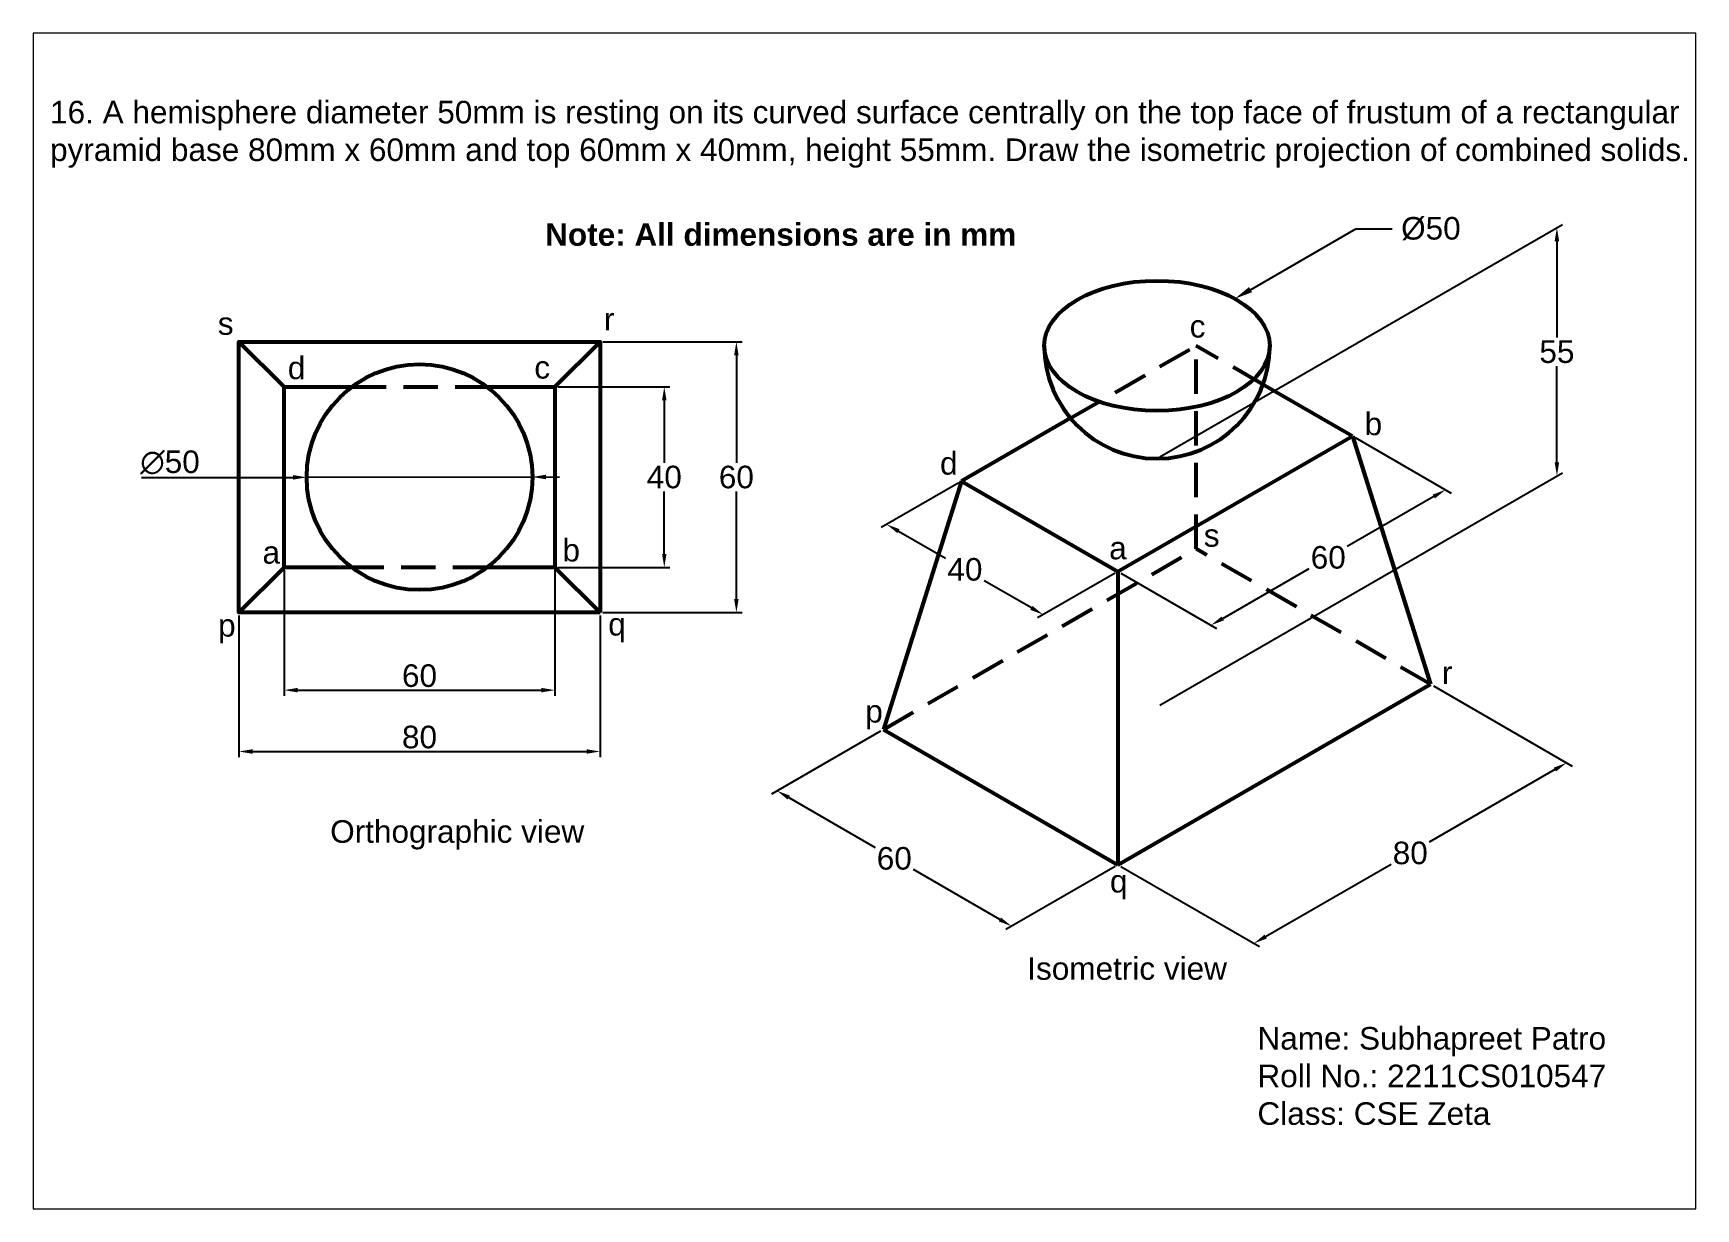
# Paper-space layout 'Layout16' of a CAD drawing. Header units: millimetres. Extents: x 30 to 267, y 21 to 189.
# The model-space entities are those that its viewports show. They can reach past a viewport. Long polylines and large blocks are cut down to what shows.
import ezdxf
from ezdxf import colors
from ezdxf.entities.mleader import LeaderData, LeaderLine
from ezdxf.math import Vec2, Vec3

# ---------------------------------------------------------------- set-up
doc = ezdxf.new("R2010")
doc.units = ezdxf.units.MM
doc.linetypes.add('HIDDEN2', pattern=[4.7625, 3.175, -1.5875])
doc.styles.get("Standard").update_dxf_attribs({"font": 'arial.ttf'})
doc.dimstyles.new('ISO-25', dxfattribs={"dimtxt": 5, "dimasz": 3, "dimexe": 1.25, "dimexo": 0.625, "dimtad": 1, "dimtih": 1, "dimtoh": 1, "dimdec": 0, "dimtxsty": 'Standard', "dimcen": 2.5, "dimadec": 0, "dimazin": 0, "dimtfac": 1, "dimtdec": 0, "dimtmove": 0, "dimatfit": 3, "dimfxl": 1, "dimarcsym": 0})

# ---------------------------------------------------------------- blocks, each defined once
blk = doc.blocks.new('*D106')
at = {"color": 0, "lineweight": -2, "transparency": 16777216}
for p, q in [((5154.05, 71.72), (5154.05, 40.32)), ((5234.05, 71.72), (5234.05, 40.32)), ((5157.05, 41.57), (5231.05, 41.57))]:
    blk.add_line(p, q, dxfattribs=at)
at = {"color": 0, "transparency": 16777216}
for points in [[(5157.05, 42.07), (5157.05, 41.07), (5154.05, 41.57)], [(5231.05, 42.07), (5231.05, 41.07), (5234.05, 41.57)]]:
    blk.add_solid(points, dxfattribs=at)
at = {"layer": 'Defpoints', "color": 0, "transparency": 16777216}
for p in [(5154.05, 72.35), (5234.05, 72.35), (5234.05, 41.57)]:
    blk.add_point(p, dxfattribs=at)
at = {"color": 0, "transparency": 16777216, "insert": (5194.05, 44.74), "char_height": 5, "attachment_point": 5}
blk.add_mtext('80', dxfattribs=at)
blk = doc.blocks.new('*D107')
at = {"color": 0, "lineweight": -2, "transparency": 16777216}
for p, q in [((5164.05, 81.72), (5164.05, 53.91)), ((5224.05, 81.72), (5224.05, 53.91)), ((5167.05, 55.16), (5221.05, 55.16))]:
    blk.add_line(p, q, dxfattribs=at)
at = {"color": 0, "transparency": 16777216}
for points in [[(5167.05, 55.66), (5167.05, 54.66), (5164.05, 55.16)], [(5221.05, 55.66), (5221.05, 54.66), (5224.05, 55.16)]]:
    blk.add_solid(points, dxfattribs=at)
at = {"layer": 'Defpoints', "color": 0, "transparency": 16777216}
for p in [(5164.05, 82.35), (5224.05, 82.35), (5224.05, 55.16)]:
    blk.add_point(p, dxfattribs=at)
at = {"color": 0, "transparency": 16777216, "insert": (5194.05, 58.34), "char_height": 5, "attachment_point": 5}
blk.add_mtext('60', dxfattribs=at)
blk = doc.blocks.new('*D108')
at = {"color": 0, "lineweight": -2, "transparency": 16777216}
for p, q in [((5224.68, 122.35), (5249.53, 122.35)), ((5248.28, 119.35), (5248.28, 105.52)), ((5248.28, 85.35), (5248.28, 99.17)), ((5224.68, 82.35), (5249.53, 82.35))]:
    blk.add_line(p, q, dxfattribs=at)
at = {"color": 0, "transparency": 16777216}
for points in [[(5247.78, 119.35), (5248.78, 119.35), (5248.28, 122.35)], [(5247.78, 85.35), (5248.78, 85.35), (5248.28, 82.35)]]:
    blk.add_solid(points, dxfattribs=at)
at = {"layer": 'Defpoints', "color": 0, "transparency": 16777216}
for p in [(5224.05, 122.35), (5224.05, 82.35), (5248.28, 82.35)]:
    blk.add_point(p, dxfattribs=at)
at = {"color": 0, "transparency": 16777216, "insert": (5248.28, 102.35), "char_height": 5, "attachment_point": 5}
blk.add_mtext('40', dxfattribs=at)
blk = doc.blocks.new('*D109')
at = {"color": 0, "lineweight": -2, "transparency": 16777216}
for p, q in [((5234.68, 132.35), (5265.5, 132.35)), ((5264.25, 129.35), (5264.25, 105.52)), ((5264.25, 75.35), (5264.25, 99.17)), ((5234.68, 72.35), (5265.5, 72.35))]:
    blk.add_line(p, q, dxfattribs=at)
at = {"color": 0, "transparency": 16777216}
for points in [[(5263.75, 129.35), (5264.75, 129.35), (5264.25, 132.35)], [(5263.75, 75.35), (5264.75, 75.35), (5264.25, 72.35)]]:
    blk.add_solid(points, dxfattribs=at)
at = {"layer": 'Defpoints', "color": 0, "transparency": 16777216}
for p in [(5234.05, 132.35), (5234.05, 72.35), (5264.25, 72.35)]:
    blk.add_point(p, dxfattribs=at)
at = {"color": 0, "transparency": 16777216, "insert": (5264.25, 102.35), "char_height": 5, "attachment_point": 5}
blk.add_mtext('60', dxfattribs=at)
blk = doc.blocks.new('*D110')
at = {"color": 0, "lineweight": -2, "transparency": 16777216}
for p, q in [((5132.48, 102.28), (5145.69, 102.28)), ((5145.69, 102.28), (5166.05, 102.31)), ((5219.05, 102.38), (5169.05, 102.31)), ((5222.05, 102.38), (5225.05, 102.39))]:
    blk.add_line(p, q, dxfattribs=at)
at = {"color": 0, "transparency": 16777216}
for points in [[(5166.05, 102.81), (5166.05, 101.81), (5169.05, 102.31)], [(5222.05, 102.88), (5222.05, 101.88), (5219.05, 102.38)]]:
    blk.add_solid(points, dxfattribs=at)
at = {"layer": 'Defpoints', "color": 0, "transparency": 16777216}
for p in [(5169.05, 102.31), (5219.05, 102.38)]:
    blk.add_point(p, dxfattribs=at)
at = {"color": 0, "transparency": 16777216, "insert": (5138.77, 105.6), "char_height": 5, "attachment_point": 5}
blk.add_mtext('∅50', dxfattribs=at)
blk = doc.blocks.new('*D111')
at = {"color": 0, "lineweight": -2, "transparency": 16777216}
for p, q in [((5418.69, 56.1), (5449.45, 38.34)), ((5445.6, 37.56), (5417.76, 21.48)), ((5349.41, 16.1), (5380.17, -1.66)), ((5381.52, 0.56), (5409.36, 16.63))]:
    blk.add_line(p, q, dxfattribs=at)
at = {"color": 0, "transparency": 16777216}
for points in [[(5445.35, 37.99), (5445.85, 37.13), (5448.2, 39.06)], [(5381.27, 0.99), (5381.77, 0.13), (5378.92, -0.94)]]:
    blk.add_solid(points, dxfattribs=at)
at = {"layer": 'Defpoints', "color": 0, "transparency": 16777216}
for p in [(5418.06, 56.46), (5448.2, 39.06), (5348.78, 16.46)]:
    blk.add_point(p, dxfattribs=at)
at = {"color": 0, "transparency": 16777216, "insert": (5413.56, 19.06), "char_height": 5, "attachment_point": 5}
blk.add_mtext('80', dxfattribs=at)
blk = doc.blocks.new('*D112')
at = {"color": 0, "lineweight": -2, "transparency": 16777216}
for p, q in [((5296.2, 46.1), (5272.01, 32.14)), ((5275.86, 31.36), (5295.03, 20.29)), ((5322.63, 4.36), (5303.46, 15.43)), ((5348.16, 16.1), (5323.97, 2.14))]:
    blk.add_line(p, q, dxfattribs=at)
at = {"color": 0, "transparency": 16777216}
for points in [[(5276.11, 31.79), (5275.61, 30.93), (5273.26, 32.86)], [(5322.88, 4.79), (5322.38, 3.93), (5325.22, 2.86)]]:
    blk.add_solid(points, dxfattribs=at)
at = {"layer": 'Defpoints', "color": 0, "transparency": 16777216}
for p in [(5296.82, 46.46), (5273.26, 32.86), (5348.78, 16.46)]:
    blk.add_point(p, dxfattribs=at)
at = {"color": 0, "transparency": 16777216, "insert": (5299.24, 17.86), "char_height": 5, "attachment_point": 5}
blk.add_mtext('60', dxfattribs=at)
blk = doc.blocks.new('*D113')
at = {"color": 0, "lineweight": -2, "transparency": 16777216}
for p, q in [((5401.37, 111.1), (5422.62, 98.83)), ((5418.77, 98.05), (5399.6, 86.98)), ((5349.41, 81.1), (5370.66, 68.83)), ((5372.01, 71.05), (5391.18, 82.12))]:
    blk.add_line(p, q, dxfattribs=at)
at = {"color": 0, "transparency": 16777216}
for points in [[(5418.52, 98.48), (5419.02, 97.62), (5421.37, 99.55)], [(5371.76, 71.48), (5372.26, 70.62), (5369.41, 69.55)]]:
    blk.add_solid(points, dxfattribs=at)
at = {"layer": 'Defpoints', "color": 0, "transparency": 16777216}
for p in [(5400.74, 111.46), (5421.37, 99.55), (5348.78, 81.46)]:
    blk.add_point(p, dxfattribs=at)
at = {"color": 0, "transparency": 16777216, "insert": (5395.39, 84.55), "char_height": 5, "attachment_point": 5}
blk.add_mtext('60', dxfattribs=at)
blk = doc.blocks.new('*D114')
at = {"color": 0, "lineweight": -2, "transparency": 16777216}
for p, q in [((5313.52, 101.1), (5296.32, 91.17)), ((5300.16, 90.39), (5310.59, 84.37)), ((5348.16, 81.1), (5330.96, 71.17)), ((5329.61, 73.39), (5319.18, 79.41))]:
    blk.add_line(p, q, dxfattribs=at)
at = {"color": 0, "transparency": 16777216}
for points in [[(5300.41, 90.82), (5299.91, 89.96), (5297.57, 91.89)], [(5329.86, 73.82), (5329.36, 72.96), (5332.21, 71.89)]]:
    blk.add_solid(points, dxfattribs=at)
at = {"layer": 'Defpoints', "color": 0, "transparency": 16777216}
for p in [(5314.14, 101.46), (5297.57, 91.89), (5348.78, 81.46)]:
    blk.add_point(p, dxfattribs=at)
at = {"color": 0, "transparency": 16777216, "insert": (5314.89, 81.89), "char_height": 5, "attachment_point": 5}
blk.add_mtext('40', dxfattribs=at)
blk = doc.blocks.new('*D115')
at = {"color": 0, "lineweight": -2, "transparency": 16777216}
for p, q in [((5358.07, 106.82), (5447.3, 158.34)), ((5446.05, 154.62), (5446.05, 133.29)), ((5446.05, 105.62), (5446.05, 126.95)), ((5358.07, 51.82), (5447.3, 103.34))]:
    blk.add_line(p, q, dxfattribs=at)
at = {"color": 0, "transparency": 16777216}
for points in [[(5445.55, 154.62), (5446.55, 154.62), (5446.05, 157.62)], [(5445.55, 105.62), (5446.55, 105.62), (5446.05, 102.62)]]:
    blk.add_solid(points, dxfattribs=at)
at = {"layer": 'Defpoints', "color": 0, "transparency": 16777216}
for p in [(5357.44, 106.46), (5446.05, 102.62), (5357.44, 51.46)]:
    blk.add_point(p, dxfattribs=at)
at = {"color": 0, "transparency": 16777216, "insert": (5446.05, 130.12), "char_height": 5, "attachment_point": 5}
blk.add_mtext('55', dxfattribs=at)

msp = doc.modelspace()

# ---------------------------------------------------------------- linework, layer by layer
at = {"lineweight": 53}
for p, q in [((5164.05, 122.35), (5154.05, 132.35)), ((5224.05, 122.35), (5234.05, 132.35)), ((5332.46, 131.46), (5332.44, 131.46)), ((5382.43, 131.46), (5382.44, 131.46)), ((5400.74, 111.46), (5380.93, 122.9)), ((5338.28, 115.4), (5314.14, 101.46)), ((5348.78, 81.46), (5400.74, 111.46)), ((5400.74, 111.46), (5418.06, 56.46)), ((5314.14, 101.46), (5296.82, 46.46)), ((5314.14, 101.46), (5348.78, 81.46)), ((5164.05, 82.35), (5154.05, 72.35)), ((5224.05, 82.35), (5234.05, 72.35)), ((5348.78, 81.46), (5348.78, 16.46)), ((5348.78, 16.46), (5418.06, 56.46)), ((5296.82, 46.46), (5348.78, 16.46))]:
    msp.add_line(p, q, dxfattribs=at)
at = {"linetype": 'HIDDEN2', "lineweight": 53}
for p, q in [((5338.28, 115.4), (5366.1, 131.46)), ((5380.93, 122.9), (5366.1, 131.46)), ((5366.1, 86.46), (5366.1, 131.46)), ((5179.05, 122.35), (5209.05, 122.35)), ((5296.82, 46.46), (5366.1, 86.46)), ((5418.06, 56.46), (5366.1, 86.46)), ((5209.05, 82.35), (5179.05, 82.35))]:
    msp.add_line(p, q, dxfattribs=at)
at = {"lineweight": 53}
msp.add_lwpolyline([(5234.05, 72.35), (5154.05, 72.35), (5154.05, 132.35), (5234.05, 132.35)], close=True, dxfattribs=at)
for points in [[(5179.05, 82.35), (5164.05, 82.35), (5164.05, 122.35), (5179.05, 122.35)], [(5209.05, 122.35), (5224.05, 122.35), (5224.05, 82.35), (5209.05, 82.35)]]:
    msp.add_lwpolyline(points, dxfattribs=at)
msp.add_circle((5194.05, 102.35), 25, dxfattribs=at)
msp.add_arc((5357.44, 131.46), 25, 180, 0, dxfattribs=at)
msp.add_ellipse((5357.44, 131.46), major_axis=(-24.98, 0), ratio=0.57735, dxfattribs=at)

# ---------------------------------------------------------------- texts
at = {"char_height": 5, "attachment_point": 1}
for s, width, insert in [('16. A hemisphere diameter 50mm is resting on its curved surface centrally on the top face of frustum of a rectangular pyramid base 80mm x 60mm and top 60mm x 40mm, height 55mm. Draw the isometric projection of combined solids.', 362.7483, (5112.19, 185.73)), ('{\\fArial|b1|i0|c0|p34;Note: All dimensions are in mm}', 120.5751, (5221.88, 158.61)), ('s', 3.5487, (5149.36, 138.89)), ('r', 6.2565, (5234.9, 139.85)), ('c', 11.9852, (5364.69, 138.28)), ('d', 6.837, (5164.87, 129.06)), ('c', 11.9852, (5219.49, 129.19)), ('b', 6.2647, (5403.45, 116.66)), ('d', 6.837, (5309.38, 107.92)), ('b', 6.2647, (5225.72, 88.67)), ('s', 3.5487, (5367.82, 91.94)), ('a', 3.2904, (5159.26, 88.18)), ('a', 3.2904, (5346.85, 89.15)), ('p', 7.581, (5149.42, 72.02)), ('q', 7.581, (5235.86, 72.26)), ('r', 6.2565, (5420.57, 61.55)), ('p', 7.581, (5292.81, 52.98)), ('Orthographic view', 63.0219, (5174.26, 26.34)), ('q', 7.581, (5347.02, 15.32)), ('Isometric view', 91.3954, (5328.7, -4.01)), ('Name: Subhapreet Patro\\PRoll No.: 2211CS010547\\PClass: CSE Zeta', 99.9001, (5379.7, -19.48))]:
    msp.add_mtext_dynamic_manual_height_columns(s, width=width, gutter_width=25, heights=[0], dxfattribs=dict(at, insert=insert))

# ---------------------------------------------------------------- dimensions: what is measured, and where the dimension line sits
for p1, p2, distance, picture, middle in [((5357.44, 106.46), (5357.44, 51.46), 88.61, '*D115', (5446.05, 130.12)), ((5234.05, 132.35), (5234.05, 72.35), 30.19, '*D109', (5264.25, 102.35)), ((5224.05, 122.35), (5224.05, 82.35), 24.22, '*D108', (5248.28, 102.35)), ((5348.78, 81.46), (5400.74, 111.46), -20.63, '*D113', (5395.39, 84.55)), ((5348.78, 81.46), (5314.14, 101.46), 16.57, '*D114', (5314.89, 81.89)), ((5164.05, 82.35), (5224.05, 82.35), -27.19, '*D107', (5194.05, 58.34)), ((5154.05, 72.35), (5234.05, 72.35), -30.78, '*D106', (5194.05, 44.74)), ((5348.78, 16.46), (5418.06, 56.46), -30.14, '*D111', (5413.56, 19.06)), ((5348.78, 16.46), (5296.82, 46.46), 23.56, '*D112', (5299.24, 17.86))]:
    dim = msp.add_aligned_dim(p1=p1, p2=p2, distance=distance, dimstyle='ISO-25')
    dim.commit()
    dim.dimension.update_dxf_attribs({"geometry": picture, "text_midpoint": middle})
dim = msp.add_diameter_dim_2p(p1=(5219.05, 102.38), p2=(5169.05, 102.31), dimstyle='ISO-25')
dim.commit()
dim.dimension.update_dxf_attribs({"geometry": '*D110', "text_midpoint": (5145.69, 102.28), "dimtype": 163})

# ---------------------------------------------------------------- leaders
ml = msp.add_multileader_mtext('Standard')
ml.set_content('%%C50', color=256)
ml.set_leader_properties()
ml.build(insert=Vec2(0, 0))
ctx = ml.context
ctx.base_point, ctx.char_height, ctx.plane_origin = Vec3(5409.53, 157.39), 5, Vec3(5374.69, 141.89)
notes = []
notes.append((ctx, [(0, (1, 1, 0), (5401.53, 157.39), (1, 0), 8, [(0, [(5374.69, 141.89)], 0, [])])]))
ctx.mtext.insert, ctx.mtext.flow_direction = Vec3(5411.53, 159.99), 5
for ctx, leaders in notes:
    for number, flags, end, landing, length, lines in leaders:
        leader = LeaderData()
        leader.index, (leader.has_last_leader_line, leader.has_dogleg_vector, leader.attachment_direction) = number, flags
        leader.last_leader_point, leader.dogleg_vector, leader.dogleg_length = Vec3(end), Vec3(landing), length
        for number, points, colour, breaks in lines:
            line = LeaderLine()
            line.index, line.vertices, line.color, line.breaks = number, Vec3.list(points), colors.encode_raw_color(colour), breaks
            leader.lines.append(line)
        ctx.leaders.append(leader)

psp = doc.layouts.new('Layout16')

# ---------------------------------------------------------------- viewports
at = {"layer": '0'}
psp.add_viewport(center=(148.5, 105), size=(237.6, 168), view_center_point=(5292.64, 70.48), view_height=260.4449, dxfattribs=at)

doc.saveas('drawing.dxf')
